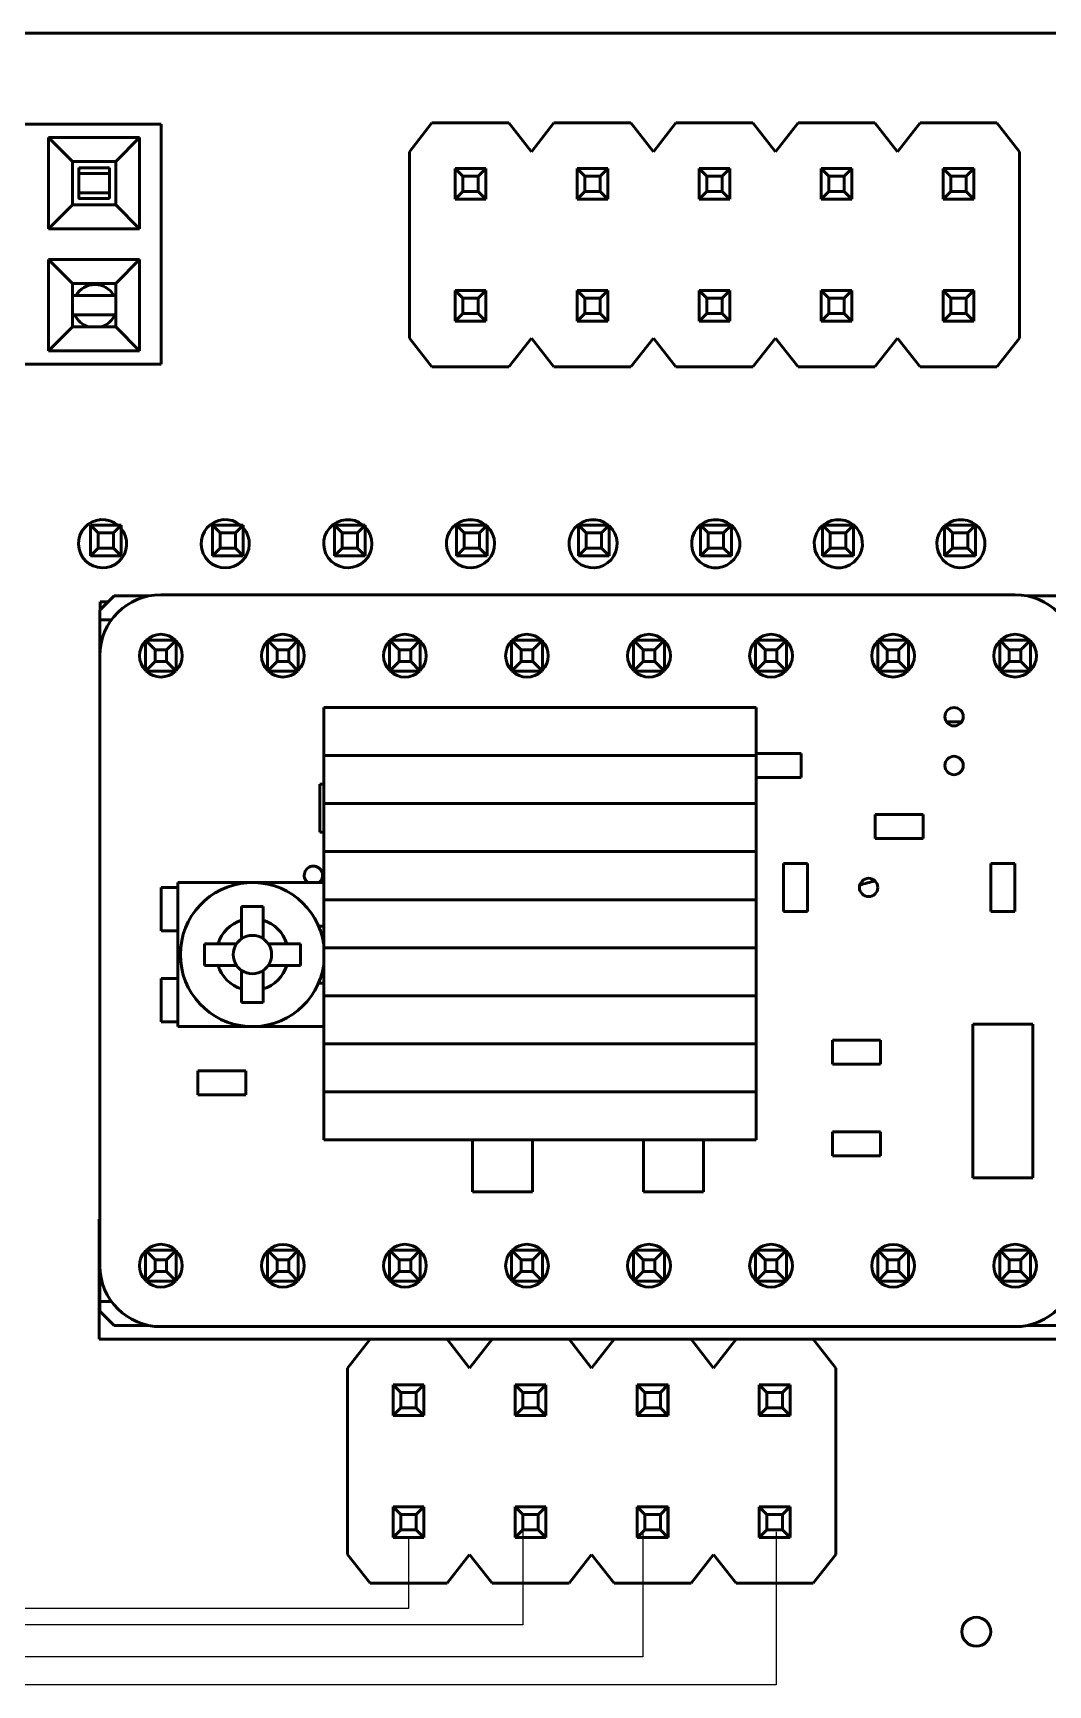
# Model space of a CAD drawing. Header units: millimetres. Extents: x 0 to 420, y 0 to 297.
# Drawn here: x 72.05 to 93.18, y 173.92 to 208.31 of the extents above; entities that cross this region are included whole.
import ezdxf

# ---------------------------------------------------------------- set-up
doc = ezdxf.new("R2010")
doc.units = ezdxf.units.MM
doc.layers.add('Sketch Geometry (ISO)', color=7, linetype='Continuous', lineweight=25)
doc.layers.add('Visible (ISO)', color=7, linetype='Continuous', lineweight=50)

msp = doc.modelspace()

# ---------------------------------------------------------------- linework, layer by layer
at = {"layer": 'Sketch Geometry (ISO)', "color": 116, "true_color": 0x008040}
for p, q in [((82.249, 177.148), (82.249, 175.169)), ((82.249, 175.169), (49.962, 175.169))]:
    msp.add_line(p, q, dxfattribs=at)
at = {"layer": 'Sketch Geometry (ISO)', "color": 7}
for p, q in [((79.869, 176.988), (79.869, 175.511)), ((79.869, 175.511), (49.962, 175.511))]:
    msp.add_line(p, q, dxfattribs=at)
at = {"layer": 'Sketch Geometry (ISO)', "color": 5, "true_color": 0x0000ff}
for p, q in [((84.748, 177.107), (84.748, 174.505)), ((84.748, 174.505), (49.962, 174.505))]:
    msp.add_line(p, q, dxfattribs=at)
at = {"layer": 'Sketch Geometry (ISO)', "color": 1, "true_color": 0xff0000}
for p, q in [((87.523, 177.107), (87.523, 173.919)), ((87.523, 173.919), (49.962, 173.919))]:
    msp.add_line(p, q, dxfattribs=at)
at = {"layer": 'Visible (ISO)'}
for p, q in [((165.503, 208.313), (61.648, 208.313)), ((64.307, 206.418), (74.717, 206.418)), ((74.717, 206.418), (74.717, 201.418)), ((80.355, 206.443), (79.885, 205.843)), ((81.955, 206.443), (80.355, 206.443)), ((82.425, 205.843), (81.955, 206.443)), ((82.895, 206.443), (82.425, 205.843)), ((84.495, 206.443), (82.895, 206.443)), ((84.965, 205.843), (84.495, 206.443)), ((85.435, 206.443), (84.965, 205.843)), ((87.035, 206.443), (85.435, 206.443)), ((87.505, 205.843), (87.035, 206.443)), ((87.975, 206.443), (87.505, 205.843)), ((89.575, 206.443), (87.975, 206.443)), ((90.045, 205.843), (89.575, 206.443)), ((90.515, 206.443), (90.045, 205.843)), ((92.115, 206.443), (90.515, 206.443)), ((92.585, 205.843), (92.115, 206.443)), ((72.872, 205.639), (72.373, 206.138)), ((72.373, 204.238), (72.373, 206.138)), ((72.373, 206.138), (74.271, 206.138)), ((73.772, 205.639), (74.271, 206.138)), ((74.271, 204.238), (74.271, 206.138)), ((79.885, 205.843), (79.885, 201.963)), ((92.585, 201.963), (92.585, 205.843)), ((72.872, 204.737), (72.872, 205.639)), ((72.872, 205.638), (73.772, 205.638)), ((73.642, 205.508), (73.002, 205.508)), ((73.002, 205.508), (73.002, 204.868)), ((73.002, 205.388), (73.642, 205.388)), ((73.642, 204.868), (73.642, 205.508)), ((73.772, 204.737), (73.772, 205.639)), ((81.475, 205.493), (80.835, 205.493)), ((80.835, 205.493), (80.995, 205.333)), ((80.835, 204.853), (80.835, 205.493)), ((81.315, 205.333), (81.475, 205.493)), ((81.475, 204.853), (81.475, 205.493)), ((81.475, 205.493), (81.475, 205.493)), ((81.475, 204.853), (81.475, 205.493)), ((84.015, 205.493), (83.375, 205.493)), ((83.375, 204.853), (83.375, 205.493)), ((83.375, 205.493), (83.535, 205.333)), ((83.855, 205.333), (84.015, 205.493)), ((84.015, 205.493), (84.015, 205.493)), ((84.015, 204.853), (84.015, 205.493)), ((84.015, 204.853), (84.015, 205.493)), ((86.555, 205.493), (85.915, 205.493)), ((85.915, 205.493), (86.075, 205.333)), ((85.915, 204.853), (85.915, 205.493)), ((86.395, 205.333), (86.555, 205.493)), ((86.555, 204.853), (86.555, 205.493)), ((86.555, 205.493), (86.555, 205.493)), ((86.555, 204.853), (86.555, 205.493)), ((88.455, 204.853), (88.455, 205.493)), ((89.095, 205.493), (88.455, 205.493)), ((88.455, 205.493), (88.615, 205.333)), ((88.935, 205.333), (89.095, 205.493)), ((89.095, 205.493), (89.095, 205.493)), ((89.095, 204.853), (89.095, 205.493)), ((89.095, 204.853), (89.095, 205.493)), ((90.995, 204.853), (90.995, 205.493)), ((91.635, 205.493), (90.995, 205.493)), ((90.995, 205.493), (91.155, 205.333)), ((91.475, 205.333), (91.635, 205.493)), ((91.635, 205.493), (91.635, 205.493)), ((91.635, 204.853), (91.635, 205.493)), ((91.635, 204.853), (91.635, 205.493)), ((80.995, 205.013), (80.835, 204.853)), ((81.315, 205.333), (80.995, 205.333)), ((80.995, 205.013), (80.995, 205.333)), ((81.315, 205.013), (80.995, 205.013)), ((81.315, 205.013), (81.315, 205.333)), ((81.475, 204.853), (81.315, 205.013)), ((83.535, 205.013), (83.375, 204.853)), ((83.855, 205.333), (83.535, 205.333)), ((83.535, 205.013), (83.535, 205.333)), ((83.855, 205.013), (83.535, 205.013)), ((83.855, 205.013), (83.855, 205.333)), ((84.015, 204.853), (83.855, 205.013)), ((86.075, 205.013), (85.915, 204.853)), ((86.395, 205.333), (86.075, 205.333)), ((86.075, 205.013), (86.075, 205.333)), ((86.395, 205.013), (86.075, 205.013)), ((86.395, 205.013), (86.395, 205.333)), ((86.555, 204.853), (86.395, 205.013)), ((88.615, 205.013), (88.455, 204.853)), ((88.935, 205.333), (88.615, 205.333)), ((88.615, 205.013), (88.615, 205.333)), ((88.935, 205.013), (88.615, 205.013)), ((88.935, 205.013), (88.935, 205.333)), ((89.095, 204.853), (88.935, 205.013)), ((91.155, 205.013), (90.995, 204.853)), ((91.475, 205.333), (91.155, 205.333)), ((91.155, 205.013), (91.155, 205.333)), ((91.475, 205.013), (91.155, 205.013)), ((91.475, 205.013), (91.475, 205.333)), ((91.635, 204.853), (91.475, 205.013)), ((72.872, 204.737), (72.373, 204.238)), ((72.872, 204.738), (73.772, 204.738)), ((73.002, 204.988), (73.642, 204.988)), ((73.002, 204.868), (73.642, 204.868)), ((73.772, 204.737), (74.271, 204.238)), ((81.475, 204.853), (80.835, 204.853)), ((81.475, 204.853), (81.475, 204.853)), ((84.015, 204.853), (83.375, 204.853)), ((84.015, 204.853), (84.015, 204.853)), ((86.555, 204.853), (85.915, 204.853)), ((86.555, 204.853), (86.555, 204.853)), ((89.095, 204.853), (88.455, 204.853)), ((89.095, 204.853), (89.095, 204.853)), ((91.635, 204.853), (90.995, 204.853)), ((91.635, 204.853), (91.635, 204.853)), ((72.373, 204.238), (74.271, 204.238)), ((72.373, 203.598), (74.271, 203.598)), ((72.872, 203.099), (72.373, 203.598)), ((72.373, 201.698), (72.373, 203.598)), ((73.772, 203.099), (74.271, 203.598)), ((74.271, 201.698), (74.271, 203.598)), ((72.872, 202.197), (72.872, 203.099)), ((72.872, 203.098), (73.772, 203.098)), ((73.772, 202.197), (73.772, 203.099)), ((81.475, 202.953), (80.835, 202.953)), ((80.835, 202.953), (80.995, 202.793)), ((80.835, 202.313), (80.835, 202.953)), ((81.315, 202.793), (81.475, 202.953)), ((81.475, 202.313), (81.475, 202.953)), ((81.475, 202.953), (81.475, 202.953)), ((81.475, 202.313), (81.475, 202.953)), ((84.015, 202.953), (83.375, 202.953)), ((83.375, 202.953), (83.535, 202.793)), ((83.375, 202.313), (83.375, 202.953)), ((83.855, 202.793), (84.015, 202.953)), ((84.015, 202.313), (84.015, 202.953)), ((84.015, 202.313), (84.015, 202.953)), ((84.015, 202.953), (84.015, 202.953)), ((86.555, 202.953), (85.915, 202.953)), ((85.915, 202.953), (86.075, 202.793)), ((85.915, 202.313), (85.915, 202.953)), ((86.395, 202.793), (86.555, 202.953)), ((86.555, 202.313), (86.555, 202.953)), ((86.555, 202.953), (86.555, 202.953)), ((86.555, 202.313), (86.555, 202.953)), ((88.455, 202.313), (88.455, 202.953)), ((88.455, 202.953), (88.615, 202.793)), ((89.095, 202.953), (88.455, 202.953)), ((88.935, 202.793), (89.095, 202.953)), ((89.095, 202.953), (89.095, 202.953)), ((89.095, 202.313), (89.095, 202.953)), ((89.095, 202.313), (89.095, 202.953)), ((91.635, 202.953), (90.995, 202.953)), ((90.995, 202.953), (91.155, 202.793)), ((90.995, 202.313), (90.995, 202.953)), ((91.475, 202.793), (91.635, 202.953)), ((91.635, 202.313), (91.635, 202.953)), ((91.635, 202.313), (91.635, 202.953)), ((91.635, 202.953), (91.635, 202.953)), ((72.872, 202.848), (73.772, 202.848)), ((81.315, 202.793), (80.995, 202.793)), ((80.995, 202.473), (80.995, 202.793)), ((81.315, 202.473), (81.315, 202.793)), ((83.855, 202.793), (83.535, 202.793)), ((83.535, 202.473), (83.535, 202.793)), ((83.855, 202.473), (83.855, 202.793)), ((86.395, 202.793), (86.075, 202.793)), ((86.075, 202.473), (86.075, 202.793)), ((86.395, 202.473), (86.395, 202.793)), ((88.615, 202.473), (88.615, 202.793)), ((88.935, 202.793), (88.615, 202.793)), ((88.935, 202.473), (88.935, 202.793)), ((91.475, 202.793), (91.155, 202.793)), ((91.155, 202.473), (91.155, 202.793)), ((91.475, 202.473), (91.475, 202.793)), ((72.872, 202.448), (73.772, 202.448)), ((80.995, 202.473), (80.835, 202.313)), ((81.475, 202.313), (80.835, 202.313)), ((81.315, 202.473), (80.995, 202.473)), ((81.475, 202.313), (81.315, 202.473)), ((81.475, 202.313), (81.475, 202.313)), ((83.535, 202.473), (83.375, 202.313)), ((84.015, 202.313), (83.375, 202.313)), ((83.855, 202.473), (83.535, 202.473)), ((84.015, 202.313), (83.855, 202.473)), ((84.015, 202.313), (84.015, 202.313)), ((86.075, 202.473), (85.915, 202.313)), ((86.555, 202.313), (85.915, 202.313)), ((86.395, 202.473), (86.075, 202.473)), ((86.555, 202.313), (86.395, 202.473)), ((86.555, 202.313), (86.555, 202.313)), ((88.615, 202.473), (88.455, 202.313)), ((89.095, 202.313), (88.455, 202.313)), ((88.935, 202.473), (88.615, 202.473)), ((89.095, 202.313), (88.935, 202.473)), ((89.095, 202.313), (89.095, 202.313)), ((91.155, 202.473), (90.995, 202.313)), ((91.635, 202.313), (90.995, 202.313)), ((91.475, 202.473), (91.155, 202.473)), ((91.635, 202.313), (91.475, 202.473)), ((91.635, 202.313), (91.635, 202.313)), ((72.872, 202.197), (72.373, 201.698)), ((72.872, 202.198), (73.772, 202.198)), ((73.772, 202.197), (74.271, 201.698)), ((79.885, 201.963), (80.355, 201.363)), ((81.955, 201.363), (82.425, 201.963)), ((82.425, 201.963), (82.895, 201.363)), ((84.495, 201.363), (84.965, 201.963)), ((84.965, 201.963), (85.435, 201.363)), ((87.035, 201.363), (87.505, 201.963)), ((87.505, 201.963), (87.975, 201.363)), ((89.575, 201.363), (90.045, 201.963)), ((90.045, 201.963), (90.515, 201.363)), ((92.115, 201.363), (92.585, 201.963)), ((72.373, 201.698), (74.271, 201.698)), ((64.307, 201.418), (74.717, 201.418)), ((80.355, 201.363), (81.955, 201.363)), ((82.895, 201.363), (84.495, 201.363)), ((85.435, 201.363), (87.035, 201.363)), ((87.975, 201.363), (89.575, 201.363)), ((90.515, 201.363), (92.115, 201.363)), ((73.247, 197.428), (73.247, 198.068)), ((73.247, 198.068), (73.887, 198.068)), ((73.407, 197.908), (73.247, 198.068)), ((73.407, 197.908), (73.727, 197.908)), ((73.407, 197.588), (73.407, 197.908)), ((73.887, 198.068), (73.727, 197.908)), ((73.727, 197.588), (73.727, 197.908)), ((73.887, 197.428), (73.887, 198.068)), ((75.787, 197.428), (75.787, 198.068)), ((75.787, 198.068), (76.427, 198.068)), ((75.947, 197.908), (75.787, 198.068)), ((75.947, 197.908), (76.267, 197.908)), ((75.947, 197.588), (75.947, 197.908)), ((76.427, 198.068), (76.267, 197.908)), ((76.267, 197.588), (76.267, 197.908)), ((76.427, 197.428), (76.427, 198.068)), ((78.327, 197.428), (78.327, 198.068)), ((78.327, 198.068), (78.967, 198.068)), ((78.487, 197.908), (78.327, 198.068)), ((78.487, 197.908), (78.807, 197.908)), ((78.487, 197.588), (78.487, 197.908)), ((78.967, 198.068), (78.807, 197.908)), ((78.807, 197.588), (78.807, 197.908)), ((78.967, 197.428), (78.967, 198.068)), ((80.867, 197.428), (80.867, 198.068)), ((80.867, 198.068), (81.507, 198.068)), ((81.027, 197.908), (80.867, 198.068)), ((81.027, 197.908), (81.347, 197.908)), ((81.027, 197.588), (81.027, 197.908)), ((81.507, 198.068), (81.347, 197.908)), ((81.347, 197.588), (81.347, 197.908)), ((81.507, 197.428), (81.507, 198.068)), ((83.407, 198.068), (84.047, 198.068)), ((83.567, 197.908), (83.407, 198.068)), ((83.407, 197.428), (83.407, 198.068)), ((83.567, 197.908), (83.887, 197.908)), ((83.567, 197.588), (83.567, 197.908)), ((84.047, 198.068), (83.887, 197.908)), ((83.887, 197.588), (83.887, 197.908)), ((84.047, 197.428), (84.047, 198.068)), ((85.947, 197.428), (85.947, 198.068)), ((85.947, 198.068), (86.587, 198.068)), ((86.107, 197.908), (85.947, 198.068)), ((86.107, 197.908), (86.427, 197.908)), ((86.107, 197.588), (86.107, 197.908)), ((86.587, 198.068), (86.427, 197.908)), ((86.427, 197.588), (86.427, 197.908)), ((86.587, 197.428), (86.587, 198.068)), ((88.487, 197.428), (88.487, 198.068)), ((88.487, 198.068), (89.127, 198.068)), ((88.647, 197.908), (88.487, 198.068)), ((88.647, 197.908), (88.967, 197.908)), ((88.647, 197.588), (88.647, 197.908)), ((89.127, 198.068), (88.967, 197.908)), ((88.967, 197.588), (88.967, 197.908)), ((89.127, 197.428), (89.127, 198.068)), ((91.027, 197.428), (91.027, 198.068)), ((91.027, 198.068), (91.667, 198.068)), ((91.187, 197.908), (91.027, 198.068)), ((91.187, 197.908), (91.507, 197.908)), ((91.187, 197.588), (91.187, 197.908)), ((91.667, 198.068), (91.507, 197.908)), ((91.507, 197.588), (91.507, 197.908)), ((91.667, 197.428), (91.667, 198.068)), ((73.247, 197.428), (73.407, 197.588)), ((73.247, 197.428), (73.887, 197.428)), ((73.407, 197.588), (73.727, 197.588)), ((73.727, 197.588), (73.887, 197.428)), ((75.787, 197.428), (75.947, 197.588)), ((75.787, 197.428), (76.427, 197.428)), ((75.947, 197.588), (76.267, 197.588)), ((76.267, 197.588), (76.427, 197.428)), ((78.327, 197.428), (78.487, 197.588)), ((78.327, 197.428), (78.967, 197.428)), ((78.487, 197.588), (78.807, 197.588)), ((78.807, 197.588), (78.967, 197.428)), ((80.867, 197.428), (81.027, 197.588)), ((80.867, 197.428), (81.507, 197.428)), ((81.027, 197.588), (81.347, 197.588)), ((81.347, 197.588), (81.507, 197.428)), ((83.407, 197.428), (83.567, 197.588)), ((83.407, 197.428), (84.047, 197.428)), ((83.567, 197.588), (83.887, 197.588)), ((83.887, 197.588), (84.047, 197.428)), ((85.947, 197.428), (86.107, 197.588)), ((85.947, 197.428), (86.587, 197.428)), ((86.107, 197.588), (86.427, 197.588)), ((86.427, 197.588), (86.587, 197.428)), ((88.487, 197.428), (88.647, 197.588)), ((88.487, 197.428), (89.127, 197.428)), ((88.647, 197.588), (88.967, 197.588)), ((88.967, 197.588), (89.127, 197.428)), ((91.027, 197.428), (91.187, 197.588)), ((91.027, 197.428), (91.667, 197.428)), ((91.187, 197.588), (91.507, 197.588)), ((91.507, 197.588), (91.667, 197.428)), ((73.743, 196.594), (73.443, 196.294)), ((73.448, 196.469), (73.448, 196.299)), ((73.448, 196.469), (73.618, 196.469)), ((73.743, 196.594), (74.462, 196.594)), ((92.493, 196.619), (74.713, 196.619)), ((92.744, 196.594), (93.463, 196.594)), ((73.443, 196.094), (73.443, 196.294)), ((73.685, 196.094), (73.443, 196.094)), ((73.443, 196.094), (73.443, 195.349)), ((74.593, 195.469), (74.393, 195.669)), ((74.393, 195.029), (74.393, 195.669)), ((74.393, 195.669), (75.033, 195.669)), ((74.833, 195.469), (74.593, 195.469)), ((74.593, 195.469), (74.593, 195.229)), ((74.833, 195.469), (75.033, 195.669)), ((74.833, 195.229), (74.833, 195.469)), ((75.033, 195.669), (75.033, 195.029)), ((76.933, 195.669), (77.573, 195.669)), ((77.133, 195.469), (76.933, 195.669)), ((76.933, 195.029), (76.933, 195.669)), ((77.373, 195.469), (77.133, 195.469)), ((77.133, 195.469), (77.133, 195.229)), ((77.373, 195.469), (77.573, 195.669)), ((77.373, 195.229), (77.373, 195.469)), ((77.573, 195.669), (77.573, 195.029)), ((79.473, 195.669), (80.113, 195.669)), ((79.673, 195.469), (79.473, 195.669)), ((79.473, 195.029), (79.473, 195.669)), ((79.913, 195.469), (79.673, 195.469)), ((79.673, 195.469), (79.673, 195.229)), ((79.913, 195.469), (80.113, 195.669)), ((79.913, 195.229), (79.913, 195.469)), ((80.113, 195.669), (80.113, 195.029)), ((82.013, 195.669), (82.653, 195.669)), ((82.213, 195.469), (82.013, 195.669)), ((82.013, 195.029), (82.013, 195.669)), ((82.453, 195.469), (82.213, 195.469)), ((82.213, 195.469), (82.213, 195.229)), ((82.453, 195.469), (82.653, 195.669)), ((82.453, 195.229), (82.453, 195.469)), ((82.653, 195.669), (82.653, 195.029)), ((84.553, 195.669), (85.193, 195.669)), ((84.753, 195.469), (84.553, 195.669)), ((84.553, 195.029), (84.553, 195.669)), ((84.993, 195.469), (84.753, 195.469)), ((84.753, 195.469), (84.753, 195.229)), ((84.993, 195.469), (85.193, 195.669)), ((84.993, 195.229), (84.993, 195.469)), ((85.193, 195.669), (85.193, 195.029)), ((87.093, 195.669), (87.733, 195.669)), ((87.293, 195.469), (87.093, 195.669)), ((87.093, 195.029), (87.093, 195.669)), ((87.533, 195.469), (87.293, 195.469)), ((87.293, 195.469), (87.293, 195.229)), ((87.533, 195.469), (87.733, 195.669)), ((87.533, 195.229), (87.533, 195.469)), ((87.733, 195.669), (87.733, 195.029)), ((89.633, 195.669), (90.273, 195.669)), ((89.833, 195.469), (89.633, 195.669)), ((89.633, 195.029), (89.633, 195.669)), ((90.073, 195.469), (89.833, 195.469)), ((89.833, 195.469), (89.833, 195.229)), ((90.073, 195.469), (90.273, 195.669)), ((90.073, 195.229), (90.073, 195.469)), ((90.273, 195.669), (90.273, 195.029)), ((92.173, 195.669), (92.813, 195.669)), ((92.373, 195.469), (92.173, 195.669)), ((92.173, 195.029), (92.173, 195.669)), ((92.613, 195.469), (92.373, 195.469)), ((92.373, 195.469), (92.373, 195.229)), ((92.613, 195.469), (92.813, 195.669)), ((92.613, 195.229), (92.613, 195.469)), ((92.813, 195.669), (92.813, 195.029)), ((73.443, 195.349), (73.443, 182.649)), ((74.393, 195.029), (74.593, 195.229)), ((75.033, 195.029), (74.393, 195.029)), ((74.593, 195.229), (74.833, 195.229)), ((75.033, 195.029), (74.833, 195.229)), ((76.933, 195.029), (77.133, 195.229)), ((77.573, 195.029), (76.933, 195.029)), ((77.133, 195.229), (77.373, 195.229)), ((77.573, 195.029), (77.373, 195.229)), ((79.473, 195.029), (79.673, 195.229)), ((80.113, 195.029), (79.473, 195.029)), ((79.673, 195.229), (79.913, 195.229)), ((80.113, 195.029), (79.913, 195.229)), ((82.013, 195.029), (82.213, 195.229)), ((82.653, 195.029), (82.013, 195.029)), ((82.213, 195.229), (82.453, 195.229)), ((82.653, 195.029), (82.453, 195.229)), ((84.553, 195.029), (84.753, 195.229)), ((85.193, 195.029), (84.553, 195.029)), ((84.753, 195.229), (84.993, 195.229)), ((85.193, 195.029), (84.993, 195.229)), ((87.093, 195.029), (87.293, 195.229)), ((87.733, 195.029), (87.093, 195.029)), ((87.293, 195.229), (87.533, 195.229)), ((87.733, 195.029), (87.533, 195.229)), ((89.633, 195.029), (89.833, 195.229)), ((90.273, 195.029), (89.633, 195.029)), ((89.833, 195.229), (90.073, 195.229)), ((90.273, 195.029), (90.073, 195.229)), ((92.173, 195.029), (92.373, 195.229)), ((92.813, 195.029), (92.173, 195.029)), ((92.373, 195.229), (92.613, 195.229)), ((92.813, 195.029), (92.613, 195.229)), ((87.103, 194.269), (78.103, 194.269)), ((78.103, 194.269), (78.103, 193.769)), ((87.103, 193.769), (87.103, 194.269)), ((78.103, 193.769), (78.103, 193.269)), ((87.103, 193.269), (87.103, 193.769)), ((91.068, 193.969), (91.379, 193.969)), ((88.04, 193.313), (87.103, 193.313)), ((88.04, 192.813), (88.04, 193.313)), ((87.103, 193.269), (78.103, 193.269)), ((78.103, 192.269), (78.103, 193.269)), ((87.103, 193.269), (87.103, 192.269)), ((78.019, 192.674), (78.019, 191.674)), ((78.103, 192.674), (78.019, 192.674)), ((87.103, 192.813), (88.04, 192.813)), ((78.103, 192.269), (87.103, 192.269)), ((78.103, 192.269), (78.103, 191.269)), ((87.103, 191.269), (87.103, 192.269)), ((90.58, 192.043), (89.58, 192.043)), ((89.58, 192.043), (89.58, 191.543)), ((90.58, 191.543), (90.58, 192.043)), ((78.019, 191.674), (78.103, 191.674)), ((87.103, 191.269), (78.103, 191.269)), ((78.103, 190.269), (78.103, 191.269)), ((87.103, 191.269), (87.103, 190.269)), ((89.58, 191.543), (90.58, 191.543)), ((87.671, 191.023), (87.671, 190.023)), ((88.171, 191.023), (87.671, 191.023)), ((88.171, 190.023), (88.171, 191.023)), ((91.989, 191.023), (91.989, 190.023)), ((92.489, 191.023), (91.989, 191.023)), ((92.489, 190.023), (92.489, 191.023)), ((78.103, 190.626), (75.068, 190.626)), ((75.068, 190.626), (75.068, 190.526)), ((74.718, 190.526), (75.068, 190.526)), ((74.718, 189.621), (74.718, 190.526)), ((75.068, 190.526), (75.068, 189.621)), ((78.103, 190.269), (87.103, 190.269)), ((78.103, 190.269), (78.103, 189.269)), ((87.103, 189.269), (87.103, 190.269)), ((76.843, 190.126), (76.393, 190.126)), ((76.393, 190.126), (76.393, 189.842)), ((76.843, 189.842), (76.843, 190.126)), ((87.671, 190.023), (88.171, 190.023)), ((91.989, 190.023), (92.489, 190.023)), ((75.068, 189.621), (74.718, 189.621)), ((75.068, 189.621), (75.068, 188.631)), ((77.995, 189.721), (78.103, 189.721)), ((75.618, 189.351), (75.618, 188.901)), ((75.903, 189.351), (75.618, 189.351)), ((77.618, 189.351), (77.334, 189.351)), ((77.618, 188.901), (77.618, 189.351)), ((87.103, 189.269), (78.103, 189.269)), ((78.103, 188.269), (78.103, 189.269)), ((87.103, 189.269), (87.103, 188.269)), ((75.618, 188.901), (75.903, 188.901)), ((77.334, 188.901), (77.618, 188.901)), ((74.718, 188.631), (75.068, 188.631)), ((74.718, 187.726), (74.718, 188.631)), ((75.068, 188.631), (75.068, 187.726)), ((78.103, 188.531), (77.995, 188.531)), ((76.393, 188.411), (76.393, 188.126)), ((76.843, 188.126), (76.843, 188.411)), ((78.103, 188.269), (87.103, 188.269)), ((78.103, 188.269), (78.103, 187.269)), ((87.103, 187.269), (87.103, 188.269)), ((76.393, 188.126), (76.843, 188.126)), ((75.068, 187.726), (74.718, 187.726)), ((75.068, 187.726), (75.068, 187.626)), ((75.068, 187.626), (78.103, 187.626)), ((91.614, 187.678), (91.614, 184.478)), ((92.864, 187.678), (91.614, 187.678)), ((92.864, 184.478), (92.864, 187.678)), ((87.103, 187.269), (78.103, 187.269)), ((78.103, 186.269), (78.103, 187.269)), ((87.103, 187.269), (87.103, 186.269)), ((89.691, 187.344), (88.691, 187.344)), ((88.691, 187.344), (88.691, 186.844)), ((89.691, 186.844), (89.691, 187.344)), ((88.691, 186.844), (89.691, 186.844)), ((76.483, 186.709), (75.483, 186.709)), ((75.483, 186.709), (75.483, 186.209)), ((76.483, 186.209), (76.483, 186.709)), ((75.483, 186.209), (76.483, 186.209)), ((78.103, 186.269), (87.103, 186.269)), ((78.103, 186.269), (78.103, 185.769)), ((87.103, 185.769), (87.103, 186.269)), ((78.103, 185.769), (78.103, 185.269)), ((87.103, 185.269), (87.103, 185.769)), ((89.691, 185.439), (88.691, 185.439)), ((88.691, 185.439), (88.691, 184.939)), ((89.691, 184.939), (89.691, 185.439)), ((78.103, 185.269), (87.103, 185.269)), ((81.2, 185.269), (81.2, 184.189)), ((82.45, 184.189), (82.45, 185.269)), ((84.756, 185.269), (84.756, 184.189)), ((86.006, 184.189), (86.006, 185.269)), ((88.691, 184.939), (89.691, 184.939)), ((91.614, 184.478), (92.864, 184.478)), ((81.2, 184.189), (82.45, 184.189)), ((84.756, 184.189), (86.006, 184.189)), ((73.43, 183.617), (73.443, 183.617)), ((73.43, 183.617), (73.43, 181.117)), ((73.443, 182.649), (73.443, 181.904)), ((74.393, 182.969), (75.033, 182.969)), ((74.593, 182.769), (74.393, 182.969)), ((74.393, 182.329), (74.393, 182.969)), ((74.833, 182.769), (74.593, 182.769)), ((74.593, 182.769), (74.593, 182.529)), ((74.833, 182.769), (75.033, 182.969)), ((74.833, 182.529), (74.833, 182.769)), ((75.033, 182.969), (75.033, 182.329)), ((77.133, 182.769), (76.933, 182.969)), ((76.933, 182.329), (76.933, 182.969)), ((76.933, 182.969), (77.573, 182.969)), ((77.133, 182.769), (77.133, 182.529)), ((77.373, 182.769), (77.133, 182.769)), ((77.373, 182.769), (77.573, 182.969)), ((77.373, 182.529), (77.373, 182.769)), ((77.573, 182.969), (77.573, 182.329)), ((79.673, 182.769), (79.473, 182.969)), ((79.473, 182.329), (79.473, 182.969)), ((79.473, 182.969), (80.113, 182.969)), ((79.673, 182.769), (79.673, 182.529)), ((79.913, 182.769), (79.673, 182.769)), ((79.913, 182.769), (80.113, 182.969)), ((79.913, 182.529), (79.913, 182.769)), ((80.113, 182.969), (80.113, 182.329)), ((82.013, 182.969), (82.653, 182.969)), ((82.013, 182.329), (82.013, 182.969)), ((82.213, 182.769), (82.013, 182.969)), ((82.213, 182.769), (82.213, 182.529)), ((82.453, 182.769), (82.213, 182.769)), ((82.453, 182.769), (82.653, 182.969)), ((82.453, 182.529), (82.453, 182.769)), ((82.653, 182.969), (82.653, 182.329)), ((84.553, 182.329), (84.553, 182.969)), ((84.553, 182.969), (85.193, 182.969)), ((84.753, 182.769), (84.553, 182.969)), ((84.753, 182.769), (84.753, 182.529)), ((84.993, 182.769), (84.753, 182.769)), ((84.993, 182.769), (85.193, 182.969)), ((84.993, 182.529), (84.993, 182.769)), ((85.193, 182.969), (85.193, 182.329)), ((87.093, 182.329), (87.093, 182.969)), ((87.093, 182.969), (87.733, 182.969)), ((87.293, 182.769), (87.093, 182.969)), ((87.293, 182.769), (87.293, 182.529)), ((87.533, 182.769), (87.293, 182.769)), ((87.533, 182.769), (87.733, 182.969)), ((87.533, 182.529), (87.533, 182.769)), ((87.733, 182.969), (87.733, 182.329)), ((89.633, 182.329), (89.633, 182.969)), ((89.633, 182.969), (90.273, 182.969)), ((89.833, 182.769), (89.633, 182.969)), ((89.833, 182.769), (89.833, 182.529)), ((90.073, 182.769), (89.833, 182.769)), ((90.073, 182.769), (90.273, 182.969)), ((90.073, 182.529), (90.073, 182.769)), ((90.273, 182.969), (90.273, 182.329)), ((92.173, 182.329), (92.173, 182.969)), ((92.173, 182.969), (92.813, 182.969)), ((92.373, 182.769), (92.173, 182.969)), ((92.373, 182.769), (92.373, 182.529)), ((92.613, 182.769), (92.373, 182.769)), ((92.613, 182.769), (92.813, 182.969)), ((92.613, 182.529), (92.613, 182.769)), ((92.813, 182.969), (92.813, 182.329)), ((74.393, 182.329), (74.593, 182.529)), ((75.033, 182.329), (74.393, 182.329)), ((74.593, 182.529), (74.833, 182.529)), ((75.033, 182.329), (74.833, 182.529)), ((76.933, 182.329), (77.133, 182.529)), ((77.573, 182.329), (76.933, 182.329)), ((77.133, 182.529), (77.373, 182.529)), ((77.573, 182.329), (77.373, 182.529)), ((79.473, 182.329), (79.673, 182.529)), ((80.113, 182.329), (79.473, 182.329)), ((79.673, 182.529), (79.913, 182.529)), ((80.113, 182.329), (79.913, 182.529)), ((82.013, 182.329), (82.213, 182.529)), ((82.653, 182.329), (82.013, 182.329)), ((82.213, 182.529), (82.453, 182.529)), ((82.653, 182.329), (82.453, 182.529)), ((84.553, 182.329), (84.753, 182.529)), ((85.193, 182.329), (84.553, 182.329)), ((84.753, 182.529), (84.993, 182.529)), ((85.193, 182.329), (84.993, 182.529)), ((87.093, 182.329), (87.293, 182.529)), ((87.733, 182.329), (87.093, 182.329)), ((87.293, 182.529), (87.533, 182.529)), ((87.733, 182.329), (87.533, 182.529)), ((89.633, 182.329), (89.833, 182.529)), ((90.273, 182.329), (89.633, 182.329)), ((89.833, 182.529), (90.073, 182.529)), ((90.273, 182.329), (90.073, 182.529)), ((92.173, 182.329), (92.373, 182.529)), ((92.813, 182.329), (92.173, 182.329)), ((92.373, 182.529), (92.613, 182.529)), ((92.813, 182.329), (92.613, 182.529)), ((73.443, 181.904), (73.685, 181.904)), ((73.443, 181.704), (73.443, 181.904)), ((73.443, 181.704), (73.743, 181.404)), ((74.462, 181.404), (73.743, 181.404)), ((74.713, 181.379), (92.493, 181.379)), ((93.463, 181.404), (92.744, 181.404)), ((73.43, 181.117), (94, 181.117)), ((79.067, 181.117), (78.599, 180.518)), ((81.139, 180.518), (80.67, 181.117)), ((81.607, 181.117), (81.139, 180.518)), ((83.679, 180.518), (83.21, 181.117)), ((84.147, 181.117), (83.679, 180.518)), ((86.219, 180.518), (85.75, 181.117)), ((86.687, 181.117), (86.219, 180.518)), ((88.759, 180.518), (88.29, 181.117)), ((78.599, 180.518), (78.599, 176.638)), ((88.759, 176.638), (88.759, 180.518)), ((80.188, 180.168), (79.549, 180.168)), ((79.549, 180.168), (79.709, 180.008)), ((79.549, 179.528), (79.549, 180.168)), ((80.029, 180.008), (79.709, 180.008)), ((79.709, 179.688), (79.709, 180.008)), ((80.029, 180.008), (80.188, 180.168)), ((80.029, 179.688), (80.029, 180.008)), ((80.189, 180.168), (80.188, 180.168)), ((80.188, 179.528), (80.188, 180.168)), ((80.189, 179.528), (80.189, 180.168)), ((82.728, 180.168), (82.089, 180.168)), ((82.089, 180.168), (82.249, 180.008)), ((82.089, 179.528), (82.089, 180.168)), ((82.569, 180.008), (82.249, 180.008)), ((82.249, 179.688), (82.249, 180.008)), ((82.569, 180.008), (82.728, 180.168)), ((82.569, 179.688), (82.569, 180.008)), ((82.729, 180.168), (82.728, 180.168)), ((82.728, 179.528), (82.728, 180.168)), ((82.729, 179.528), (82.729, 180.168)), ((85.268, 180.168), (84.629, 180.168)), ((84.629, 180.168), (84.789, 180.008)), ((84.629, 179.528), (84.629, 180.168)), ((85.109, 180.008), (84.789, 180.008)), ((84.789, 179.688), (84.789, 180.008)), ((85.109, 180.008), (85.268, 180.168)), ((85.109, 179.688), (85.109, 180.008)), ((85.269, 180.168), (85.268, 180.168)), ((85.268, 179.528), (85.268, 180.168)), ((85.269, 179.528), (85.269, 180.168)), ((87.169, 179.528), (87.169, 180.168)), ((87.169, 180.168), (87.329, 180.008)), ((87.808, 180.168), (87.169, 180.168)), ((87.329, 179.688), (87.329, 180.008)), ((87.649, 180.008), (87.329, 180.008)), ((87.649, 180.008), (87.808, 180.168)), ((87.649, 179.688), (87.649, 180.008)), ((87.808, 179.528), (87.808, 180.168)), ((87.809, 180.168), (87.808, 180.168)), ((87.809, 179.528), (87.809, 180.168)), ((79.709, 179.688), (79.549, 179.528)), ((80.029, 179.688), (79.709, 179.688)), ((80.188, 179.528), (80.029, 179.688)), ((82.249, 179.688), (82.089, 179.528)), ((82.569, 179.688), (82.249, 179.688)), ((82.728, 179.528), (82.569, 179.688)), ((84.789, 179.688), (84.629, 179.528)), ((85.109, 179.688), (84.789, 179.688)), ((85.268, 179.528), (85.109, 179.688)), ((87.329, 179.688), (87.169, 179.528)), ((87.649, 179.688), (87.329, 179.688)), ((87.808, 179.528), (87.649, 179.688)), ((80.188, 179.528), (79.549, 179.528)), ((80.189, 179.528), (80.188, 179.528)), ((82.728, 179.528), (82.089, 179.528)), ((82.729, 179.528), (82.728, 179.528)), ((85.268, 179.528), (84.629, 179.528)), ((85.269, 179.528), (85.268, 179.528)), ((87.808, 179.528), (87.169, 179.528)), ((87.809, 179.528), (87.808, 179.528)), ((80.188, 177.628), (79.549, 177.628)), ((79.549, 177.628), (79.709, 177.468)), ((79.549, 176.988), (79.549, 177.628)), ((80.029, 177.468), (80.188, 177.628)), ((80.189, 177.628), (80.188, 177.628)), ((80.188, 176.988), (80.188, 177.628)), ((80.189, 176.988), (80.189, 177.628)), ((82.728, 177.628), (82.089, 177.628)), ((82.089, 177.628), (82.249, 177.468)), ((82.089, 176.988), (82.089, 177.628)), ((82.569, 177.468), (82.728, 177.628)), ((82.728, 176.988), (82.728, 177.628)), ((82.729, 177.628), (82.728, 177.628)), ((82.729, 176.988), (82.729, 177.628)), ((85.268, 177.628), (84.629, 177.628)), ((84.629, 177.628), (84.789, 177.468)), ((84.629, 176.988), (84.629, 177.628)), ((85.109, 177.468), (85.268, 177.628)), ((85.269, 177.628), (85.268, 177.628)), ((85.268, 176.988), (85.268, 177.628)), ((85.269, 176.988), (85.269, 177.628)), ((87.808, 177.628), (87.169, 177.628)), ((87.169, 177.628), (87.329, 177.468)), ((87.169, 176.988), (87.169, 177.628)), ((87.649, 177.468), (87.808, 177.628)), ((87.808, 176.988), (87.808, 177.628)), ((87.809, 177.628), (87.808, 177.628)), ((87.809, 176.988), (87.809, 177.628)), ((79.709, 177.148), (79.549, 176.988)), ((80.029, 177.468), (79.709, 177.468)), ((79.709, 177.148), (79.709, 177.468)), ((80.029, 177.148), (79.709, 177.148)), ((80.029, 177.148), (80.029, 177.468)), ((80.188, 176.988), (80.029, 177.148)), ((82.249, 177.148), (82.089, 176.988)), ((82.569, 177.468), (82.249, 177.468)), ((82.249, 177.148), (82.249, 177.468)), ((82.569, 177.148), (82.249, 177.148)), ((82.569, 177.148), (82.569, 177.468)), ((82.728, 176.988), (82.569, 177.148)), ((84.789, 177.148), (84.629, 176.988)), ((85.109, 177.468), (84.789, 177.468)), ((84.789, 177.148), (84.789, 177.468)), ((85.109, 177.148), (84.789, 177.148)), ((85.109, 177.148), (85.109, 177.468)), ((85.268, 176.988), (85.109, 177.148)), ((87.329, 177.148), (87.169, 176.988)), ((87.649, 177.468), (87.329, 177.468)), ((87.329, 177.148), (87.329, 177.468)), ((87.649, 177.148), (87.329, 177.148)), ((87.649, 177.148), (87.649, 177.468)), ((87.808, 176.988), (87.649, 177.148)), ((80.188, 176.988), (79.549, 176.988)), ((80.189, 176.988), (80.188, 176.988)), ((82.728, 176.988), (82.089, 176.988)), ((82.729, 176.988), (82.728, 176.988)), ((85.268, 176.988), (84.629, 176.988)), ((85.269, 176.988), (85.268, 176.988)), ((87.808, 176.988), (87.169, 176.988)), ((87.809, 176.988), (87.808, 176.988)), ((78.599, 176.638), (79.069, 176.038)), ((80.669, 176.038), (81.139, 176.638)), ((81.139, 176.638), (81.609, 176.038)), ((83.209, 176.038), (83.679, 176.638)), ((83.679, 176.638), (84.149, 176.038)), ((85.749, 176.038), (86.219, 176.638)), ((86.219, 176.638), (86.689, 176.038)), ((88.289, 176.038), (88.759, 176.638)), ((79.069, 176.038), (80.669, 176.038)), ((81.609, 176.038), (83.209, 176.038)), ((84.149, 176.038), (85.749, 176.038)), ((86.689, 176.038), (88.289, 176.038))]:
    msp.add_line(p, q, dxfattribs=at)
for centre, radius in [((91.223, 194.079), 0.191), ((91.223, 193.063), 0.191), ((89.445, 190.523), 0.191), ((91.686, 175.028), 0.301)]:
    msp.add_circle(centre, radius, dxfattribs=at)
for centre, radius, start, end in [((73.34, 205.178), 0.452, 133.2484, 138.3424), ((73.34, 205.178), 0.452, 221.6576, 223.3832), ((73.34, 202.626), 0.452, 29.373, 150.627), ((73.34, 202.626), 0.452, 203.2066, 251.242), ((73.34, 202.626), 0.452, 288.758, 336.7934), ((73.5, 197.681), 0.502, 50.4815, 39.5147), ((76.052, 197.681), 0.502, 50.4815, 41.691), ((78.604, 197.681), 0.502, 50.4815, 43.7782), ((81.157, 197.681), 0.502, 50.4815, 45.7889), ((83.709, 197.681), 0.502, 50.4815, 47.7331), ((86.262, 197.681), 0.502, 50.4815, 49.6191), ((88.814, 197.681), 0.502, 130.589, 129.5185), ((91.366, 197.681), 0.502, 132.4811, 129.5185), ((74.713, 195.349), 1.27, 90, 180), ((92.493, 195.349), 1.27, 0, 90), ((74.713, 195.349), 0.445, 46.0471, 133.9529), ((77.253, 195.349), 0.445, 46.0471, 133.9529), ((79.793, 195.349), 0.445, 46.0471, 133.9529), ((82.333, 195.349), 0.445, 46.0471, 133.9529), ((84.873, 195.349), 0.445, 46.0471, 133.9529), ((87.413, 195.349), 0.445, 46.0471, 133.9529), ((89.953, 195.349), 0.445, 46.0471, 133.9529), ((92.493, 195.349), 0.445, 46.0471, 133.9529), ((74.713, 195.349), 0.444, 136.0471, 223.9529), ((74.713, 195.349), 0.445, 316.0471, 43.9529), ((77.253, 195.349), 0.444, 136.0471, 223.9529), ((77.253, 195.349), 0.445, 316.0471, 43.9529), ((79.793, 195.349), 0.445, 136.0471, 223.9529), ((79.793, 195.349), 0.445, 316.0471, 43.9529), ((82.333, 195.349), 0.444, 136.0471, 223.9529), ((82.333, 195.349), 0.444, 316.0471, 43.9529), ((84.873, 195.349), 0.445, 136.0471, 223.9529), ((84.873, 195.349), 0.445, 316.0471, 43.9529), ((87.413, 195.349), 0.445, 136.0471, 223.9529), ((87.413, 195.349), 0.445, 316.0471, 43.9529), ((89.953, 195.349), 0.445, 136.0471, 223.9529), ((89.953, 195.349), 0.445, 316.0471, 43.9529), ((92.493, 195.349), 0.444, 136.0471, 223.9529), ((92.493, 195.349), 0.445, 316.0471, 43.9529), ((74.713, 195.349), 0.444, 226.0471, 313.9529), ((77.253, 195.349), 0.444, 226.0471, 313.9529), ((79.793, 195.349), 0.445, 226.0471, 313.9529), ((82.333, 195.349), 0.445, 226.0471, 313.9529), ((84.873, 195.349), 0.445, 226.0471, 313.9529), ((87.413, 195.349), 0.445, 226.0471, 313.9529), ((89.953, 195.349), 0.444, 226.0471, 313.9529), ((92.493, 195.349), 0.444, 226.0471, 313.9529), ((77.888, 190.777), 0.191, 307.5661, 232.4339), ((76.618, 189.126), 1.5, 8.1096, 351.8904), ((90.227, 187.573), 3.15, 101.8205, 107.8546), ((76.618, 189.126), 0.75, 107.4576, 162.5424), ((76.618, 189.126), 0.4, 55.7711, 124.2289), ((76.618, 189.126), 0.75, 17.4576, 72.5424), ((76.618, 189.126), 0.4, 145.7711, 214.2289), ((76.618, 189.126), 0.4, 124.2289, 145.7711), ((76.618, 189.126), 0.4, 34.2289, 55.7711), ((76.618, 189.126), 0.4, 325.7711, 34.2289), ((76.618, 189.126), 0.75, 197.4576, 252.5424), ((76.618, 189.126), 0.4, 214.2289, 235.7711), ((76.618, 189.126), 0.4, 304.2289, 325.7711), ((76.618, 189.126), 0.75, 287.4576, 342.5424), ((76.618, 189.126), 0.4, 235.7711, 304.2289), ((74.713, 182.649), 0.445, 46.0471, 133.9529), ((77.253, 182.649), 0.444, 46.0471, 133.9529), ((79.793, 182.649), 0.445, 46.0471, 133.9529), ((82.333, 182.649), 0.445, 46.0471, 133.9529), ((84.873, 182.649), 0.445, 46.0471, 133.9529), ((87.413, 182.649), 0.445, 46.0471, 133.9529), ((89.953, 182.649), 0.444, 46.0471, 133.9529), ((92.493, 182.649), 0.445, 46.0471, 133.9529), ((74.713, 182.649), 1.27, 180, 270), ((74.713, 182.649), 0.445, 136.0471, 223.9529), ((74.713, 182.649), 0.445, 316.0471, 43.9529), ((77.253, 182.649), 0.445, 136.0471, 223.9529), ((77.253, 182.649), 0.445, 316.0471, 43.9529), ((79.793, 182.649), 0.445, 136.0471, 223.9529), ((79.793, 182.649), 0.445, 316.0471, 43.9529), ((82.333, 182.649), 0.444, 136.0471, 223.9529), ((82.333, 182.649), 0.445, 316.0471, 43.9529), ((84.873, 182.649), 0.445, 136.0471, 223.9529), ((84.873, 182.649), 0.445, 316.0471, 43.9529), ((87.413, 182.649), 0.445, 136.0471, 223.9529), ((87.413, 182.649), 0.445, 316.0471, 43.9529), ((89.953, 182.649), 0.445, 136.0471, 223.9529), ((89.953, 182.649), 0.445, 316.0471, 43.9529), ((92.493, 182.649), 0.445, 136.0471, 223.9529), ((92.493, 182.649), 1.27, 270, 0), ((92.493, 182.649), 0.445, 316.0471, 43.9529), ((74.713, 182.649), 0.445, 226.0471, 313.9529), ((77.253, 182.649), 0.445, 226.0471, 313.9529), ((79.793, 182.649), 0.445, 226.0471, 313.9529), ((82.333, 182.649), 0.445, 226.0471, 313.9529), ((84.873, 182.649), 0.445, 226.0471, 313.9529), ((87.413, 182.649), 0.445, 226.0471, 313.9529), ((89.953, 182.649), 0.445, 226.0471, 313.9529), ((92.493, 182.649), 0.445, 226.0471, 313.9529)]:
    msp.add_arc(centre, radius, start, end, dxfattribs=at)
for points, weights in [([(76.393, 189.842), (76.393, 189.591), (76.393, 189.457)], [2.77646236677, 3.67984372819, 4.33128129216]), ([(75.903, 188.901), (76.154, 188.901), (76.287, 188.901)], [2.77646236677, 3.67984372819, 4.33128129216]), ([(76.393, 188.795), (76.393, 188.662), (76.393, 188.411)], [4.33128129216, 3.67984372819, 2.77646236677]), ([(76.843, 188.411), (76.843, 188.662), (76.843, 188.795)], [2.77646236677, 3.67984372819, 4.33128129216])]:
    msp.add_rational_spline(points, weights, degree=2, dxfattribs=at)
for points, weights, knots in [([(76.843, 189.457), (76.843, 189.52), (76.843, 189.701), (76.843, 189.842)], [4.33128129216, 3.9998209999, 3.22019100529, 2.77646236677], [-0.11749864, -0.11749864, -0.11749864, -0.08563339, -0.05487208, -0.05487208, -0.05487208]), ([(76.287, 189.351), (76.225, 189.351), (76.044, 189.351), (75.903, 189.351)], [4.33128129216, 3.9998209999, 3.22019100529, 2.77646236677], [-0.11749864, -0.11749864, -0.11749864, -0.08563339, -0.05487208, -0.05487208, -0.05487208]), ([(77.334, 189.351), (77.193, 189.351), (77.012, 189.351), (76.949, 189.351)], [2.77646236677, 3.22019100529, 3.9998209999, 4.33128129216], [0.05487208, 0.05487208, 0.05487208, 0.08563339, 0.11749864, 0.11749864, 0.11749864]), ([(76.949, 188.901), (77.012, 188.901), (77.193, 188.901), (77.334, 188.901)], [4.33128129216, 3.9998209999, 3.22019100529, 2.77646236677], [-0.11749864, -0.11749864, -0.11749864, -0.08563339, -0.05487208, -0.05487208, -0.05487208])]:
    msp.add_rational_spline(points, weights, degree=2, knots=knots, dxfattribs=at)

doc.saveas('drawing.dxf')
